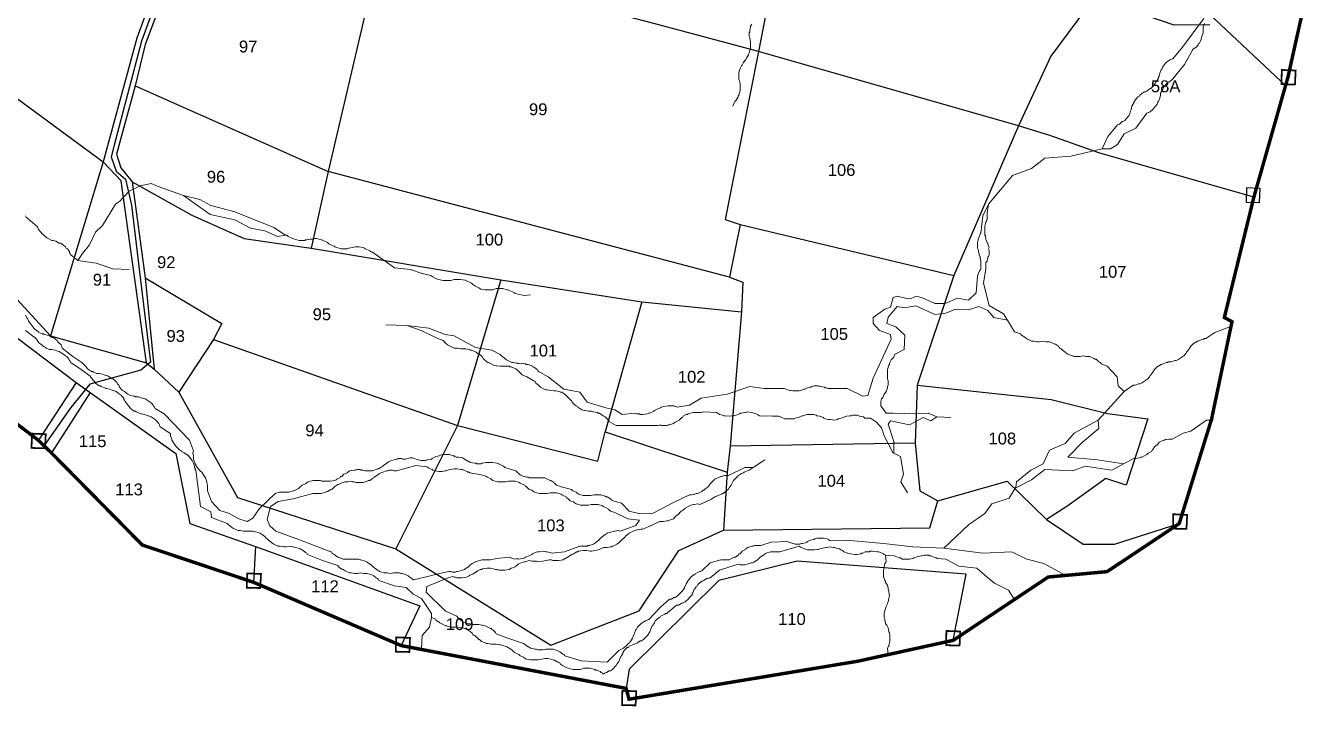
# Model space of a CAD drawing. Header units: inches. Extents: x -72 to 3350, y -615 to 1801.
# Drawn here: x 1693.6 to 2068.4, y 12.1 to 210.4 of the extents above; entities that cross this region are included whole.
import ezdxf
from ezdxf.enums import TextEntityAlignment as Align

# ---------------------------------------------------------------- set-up
doc = ezdxf.new("R2010")
doc.units = ezdxf.units.IN
doc.header["$LTSCALE"] = 15
doc.header["$MEASUREMENT"] = 0
for name, color, linetype in [('BOUNDARY', 5, 'Continuous'), ('PLOT', 255, 'Continuous'), ('PLOT NO', 7, 'Continuous'), ('ROAD', 50, 'Continuous'), ('STONES', 3, 'Continuous'), ('STREAM', 130, 'Continuous')]:
    doc.layers.add(name, color=color, linetype=linetype)
doc.styles.get("Standard").update_dxf_attribs({"font": 'arial.ttf'})

msp = doc.modelspace()

# ---------------------------------------------------------------- linework, layer by layer
at = {"layer": 'BOUNDARY', "const_width": 1}
msp.add_lwpolyline([(2067.92, 223.75), (2061.62, 195.46), (2051.67, 160.44), (2043.07, 125.39), (2045.3, 124.18), (2039.33, 95.71), (2029.9, 65.33), (2008.86, 51.34), (1991.72, 49.78), (1964.03, 31.33), (1936.25, 25.25), (1869.5, 14.17), (1868.68, 17.32), (1803.1, 29.79), (1760.07, 48.23), (1727.61, 59.1), (1701.09, 85.96), (1697.3, 89.63), (1676.46, 105.44)], dxfattribs=at)
at = {"layer": 'PLOT', "color": 0}
for points in [[(1851.37, 559.64), (1816.53, 509.98), (1802.25, 464.21), (1785.38, 389.1), (1778.34, 356.53), (1770.06, 322.42), (1751.32, 276.05), (1725.98, 206.78), (1716.22, 170.74), (1700.86, 120.06), (1677.68, 145.13), (1676.9, 161.29), (1656.73, 183.04)], [(1842.21, 413.56), (1848.17, 411.36), (1831.53, 352.08), (1819.1, 311.78), (1817.26, 306.2), (1802.58, 255.83), (1796.54, 232.88), (1793.22, 216.85), (1781.84, 167.9), (1776.87, 145.63)], [(1948.28, 341.76), (1957.77, 336.71), (1938.33, 296.37), (1926.21, 300.6), (1922.28, 281.1), (1916.25, 249.45), (1907.22, 202.9), (1878.21, 210.66), (1835.4, 221.96)], [(1754.11, 274.73), (1740.59, 237.15), (1728.46, 204.98), (1725.53, 192.86), (1720.05, 172.97), (1721.37, 169.02), (1724.61, 164.9), (1728.41, 136.92), (1731.1, 110.38)], [(2038.87, 210.72), (2028.41, 210.54), (2005.13, 218.66), (1992.46, 201.53), (1983.1, 181.28), (1964.18, 137.63), (1953.52, 105.7), (1952.91, 88.82), (1954.31, 74.9), (1959.51, 71.93)], [(1645.81, 194.31), (1662.91, 210.17), (1665.99, 207.68), (1716.22, 170.74)], [(1907.22, 202.9), (1897.55, 153.98), (1901.93, 152.52), (1898.78, 137.11), (1781.84, 167.9)], [(2051.67, 160.44), (2006.49, 173.35), (1992.18, 178.43), (1983.1, 181.28), (1907.22, 202.9)], [(1725.53, 192.86), (1781.84, 167.9)], [(1728.87, 112.21), (1721.4, 165.18), (1716.22, 170.74)], [(1647.31, 164.72), (1661.78, 151.82), (1664.89, 139.16), (1708.36, 106.42), (1697.3, 89.63)], [(1724.61, 164.9), (1742.08, 155.21), (1757.33, 148.44), (1776.87, 145.63), (1832.18, 136.39), (1873.21, 130), (1902.31, 127.06), (1899.02, 87.89), (1898.14, 80.34), (1897.07, 63.4)], [(1901.93, 152.52), (1964.18, 137.63)], [(1728.41, 136.92), (1750.84, 123.66), (1748.35, 119.01), (1819.47, 93.9), (1860.46, 83.49), (1862.57, 92.06), (1898.14, 80.34)], [(1832.18, 136.39), (1819.47, 93.9)], [(1898.78, 137.11), (1902.66, 135.72), (1902.31, 127.06)], [(1873.21, 130), (1862.57, 92.06)], [(1700.86, 120.06), (1728.87, 112.21), (1731.1, 110.38), (1738.29, 103.63), (1755.39, 72.92), (1801.52, 57.95), (1846.76, 29.88), (1872.45, 39.9), (1884.02, 57.46), (1897.07, 63.4), (1957.2, 64.09), (1959.51, 71.93), (1979.72, 77.75), (1991.24, 66.55), (2001.93, 59.36), (2011.06, 59.36), (2029.9, 65.33)], [(1748.35, 119.01), (1738.29, 103.63)], [(1708.36, 106.42), (1712.41, 103.57), (1701.09, 85.96)], [(1953.52, 105.7), (1992.61, 101.46), (2009.01, 97.38), (2020.8, 95.84), (2014.47, 76.55), (2008.52, 78.5), (1997.19, 70.3), (1991.24, 66.55)], [(1712.41, 103.57), (1737.34, 85.77), (1741.49, 65.41), (1760.6, 58.67), (1760.07, 48.23)], [(1819.47, 93.9), (1801.52, 57.95)], [(1952.91, 88.82), (1899.02, 87.89)], [(1760.6, 58.67), (1808.51, 41.42), (1803.1, 29.79)], [(1964.03, 31.33), (1967.78, 50.65), (1918.57, 54.37), (1895.71, 48.73), (1869.58, 22.89), (1868.68, 17.32)]]:
    msp.add_lwpolyline(points, dxfattribs=at)
at = {"layer": 'PLOT NO', "color": 2}
msp.add_lwpolyline([(2049.51, 163.15), (2049.41, 158.98), (2053.35, 158.88), (2053.55, 162.99), (2049.51, 163.15)], dxfattribs=at)
at = {"layer": 'ROAD'}
for points in [[(1853.36, 559.23), (1846.15, 548.21), (1826.39, 521.46), (1818.08, 509.33), (1807.99, 479.24), (1784.9, 381.7), (1773.81, 328.93), (1771.08, 321.7), (1751.56, 272.19), (1727.39, 205.89), (1719.36, 175.65), (1718.49, 172.23), (1720.03, 168.07), (1722.71, 165.66), (1724.49, 158.1), (1726.96, 137.09), (1730, 112.38), (1727.16, 110.01), (1712.27, 105.96), (1706.8, 99.21), (1699.02, 88.12)], [(2061.17, 192.74), (2033.97, 218.38), (1988.4, 270.07), (1983.24, 278.32), (1956.82, 325.35), (1951.55, 336.33), (1926.65, 328.34), (1914.48, 376.45), (1912.02, 387.29), (1908.69, 393.66), (1902.02, 401.93), (1894.06, 420.88), (1892.46, 428.54), (1891.16, 458.56), (1890.15, 483.58), (1893.48, 496.81), (1905.06, 522.99), (1856.7, 526.08), (1856.7, 543.44), (1858.14, 550.81), (1860.64, 558.9)]]:
    msp.add_lwpolyline(points, dxfattribs=at)
at = {"layer": 'STONES', "color": 3, "const_width": 0.5}
for points in [[(2059.82, 197.54), (2059.72, 193.37), (2063.66, 193.27), (2063.86, 197.38), (2059.82, 197.54)], [(1695.42, 91.56), (1695.32, 87.39), (1699.25, 87.28), (1699.46, 91.4), (1695.42, 91.56)], [(2028.19, 68.06), (2028.09, 63.89), (2032.03, 63.79), (2032.23, 67.9), (2028.19, 68.06)], [(1758.17, 50.83), (1758.07, 46.67), (1762, 46.56), (1762.21, 50.68), (1758.17, 50.83)], [(1962.04, 34.07), (1961.94, 29.9), (1965.88, 29.8), (1966.08, 33.91), (1962.04, 34.07)], [(1801.62, 32.2), (1801.52, 28.03), (1805.46, 27.93), (1805.66, 32.04), (1801.62, 32.2)], [(1867.57, 16.64), (1867.47, 12.47), (1871.41, 12.37), (1871.61, 16.48), (1867.57, 16.64)]]:
    msp.add_lwpolyline(points, dxfattribs=at)
at = {"layer": 'STREAM', "color": 4, "lineweight": 0}
for points in [[(1804.7, 123.08), (1811.13, 122.32), (1815.86, 120.43), (1818.51, 120.05), (1824.75, 116.65), (1829.47, 115.89), (1831.93, 114.57), (1832.31, 114.19), (1833.07, 113.62), (1833.26, 113.44), (1833.82, 113.06), (1834.96, 112.49), (1835.34, 112.3), (1835.72, 112.3), (1836.66, 112.11), (1837.04, 112.11), (1837.23, 111.92), (1838.17, 112.11), (1839.31, 111.92), (1839.5, 111.73), (1840.06, 111.73), (1841.39, 111.17), (1841.58, 110.98), (1841.96, 110.79), (1842.71, 110.22), (1842.9, 109.84), (1843.09, 109.65), (1843.47, 109.46), (1845.93, 108.14), (1850.47, 104.55), (1855.19, 103.6), (1857.27, 100.77), (1862.76, 99.06), (1865.41, 98.5), (1867.49, 97.17), (1871.08, 97.55), (1871.65, 97.36), (1872.59, 97.36), (1872.78, 97.17), (1873.54, 97.17), (1874.86, 97.36), (1875.24, 97.55), (1875.43, 97.55), (1876.37, 97.93), (1876.75, 98.12), (1876.94, 98.31), (1877.7, 98.69), (1878.64, 99.06), (1879.02, 99.25), (1879.59, 99.44), (1880.91, 99.63), (1881.29, 99.63), (1881.48, 99.63), (1882.61, 99.63), (1882.99, 99.44), (1883.18, 99.44), (1883.56, 99.25), (1887.15, 99.82), (1890.56, 101.9), (1898.12, 103.03), (1904.74, 105.3), (1908.9, 104.74), (1914.76, 104.74), (1915.33, 104.55), (1916.28, 104.17), (1916.46, 104.17), (1917.22, 103.98), (1918.54, 103.98), (1918.73, 103.98), (1919.11, 103.98), (1920.06, 104.36), (1920.44, 104.55), (1920.81, 104.55), (1921.57, 104.93), (1922.52, 105.11), (1922.71, 105.3), (1923.46, 105.49), (1924.79, 105.49), (1925.16, 105.3), (1925.35, 105.3), (1926.49, 105.11), (1926.68, 104.93), (1927.05, 104.93), (1927.43, 104.74), (1933.11, 104.74), (1937.64, 102.47), (1939.16, 102.66), (1940.67, 107.76), (1945.97, 119.11), (1945.78, 120.43), (1942.56, 121.57), (1940.67, 123.65), (1940.67, 125.35), (1944.07, 127.81), (1945.78, 128.38), (1946.53, 131.21), (1947.67, 131.59), (1950.13, 131.02), (1951.45, 130.83), (1953.34, 131.59), (1955.23, 131.02), (1958.64, 129.51), (1961.66, 129.51), (1965.25, 131.02), (1968.47, 130.46), (1970.74, 132.54), (1971.12, 137.45), (1971.31, 138.02), (1971.68, 138.97), (1971.87, 139.15), (1972.06, 139.72), (1972.06, 141.05), (1972.06, 141.42), (1972.06, 141.8), (1971.87, 142.75), (1971.87, 143.13), (1971.68, 143.31), (1971.5, 144.26), (1971.31, 145.21), (1971.12, 145.58), (1971.12, 146.15), (1971.12, 147.48), (1971.31, 147.85), (1971.31, 148.23), (1971.68, 149.18), (1971.87, 149.56), (1971.87, 149.74), (1972.06, 149.93), (1972.63, 155.04), (1974.33, 158.44), (1981.33, 166.76), (1986.81, 168.84), (1990.78, 171.87), (1998.35, 172.44), (2007.43, 174.52), (2009.13, 178.11), (2011.96, 181.51), (2012.53, 181.7), (2013.29, 182.46), (2013.48, 182.46), (2014.04, 182.84), (2014.99, 183.97), (2015.18, 184.16), (2015.37, 184.54), (2015.75, 185.49), (2015.94, 185.86), (2015.94, 186.05), (2016.12, 187), (2016.69, 187.94), (2016.69, 188.13), (2017.07, 188.7), (2017.83, 189.65), (2018.2, 189.84), (2018.39, 190.21), (2019.15, 190.78), (2019.53, 190.97), (2019.72, 191.16), (2020.1, 191.16), (2020.47, 191.35), (2021.42, 192.1), (2021.61, 192.1), (2022.18, 192.67), (2022.93, 193.62), (2023.12, 194), (2023.31, 194.18), (2023.88, 195.13), (2023.88, 195.51), (2024.07, 195.7), (2024.26, 196.64), (2024.63, 197.59), (2024.82, 197.78), (2025.01, 198.35), (2025.96, 199.48), (2026.15, 199.67), (2026.34, 199.86), (2027.28, 200.43), (2027.47, 200.61), (2027.85, 200.8), (2028.04, 200.8), (2030.88, 204.21), (2037.12, 212.53)], [(1899.82, 187), (1900.2, 187.94), (1900.39, 188.32), (1900.58, 188.51), (1900.77, 188.7), (1901.34, 189.65), (1901.34, 190.02), (1901.53, 190.21), (1901.9, 191.54), (1901.9, 192.29), (1901.9, 192.48), (1901.9, 193.62), (1901.71, 194.37), (1901.53, 194.75), (1901.53, 195.13), (1901.53, 196.08), (1901.53, 196.45), (1901.53, 196.83), (1901.9, 197.97), (1902.28, 198.72), (1902.47, 198.91), (1902.85, 199.67), (1903.23, 200.24), (1903.42, 200.43), (1903.61, 200.61), (1903.79, 200.99), (1904.36, 201.94), (1904.36, 202.13), (1904.55, 202.51), (1904.93, 203.83), (1904.93, 204.4), (1904.93, 204.77), (1904.93, 205.72), (1904.74, 206.67), (1904.74, 206.86), (1904.55, 207.23), (1904.55, 208.37), (1904.74, 208.56), (1904.74, 208.94), (1904.93, 210.26), (1905.31, 210.83)], [(2037.3, 211.02), (2036.93, 210.07), (2036.93, 209.69), (2036.93, 209.31), (2036.93, 208.37), (2036.55, 207.42), (2036.55, 207.23), (2036.36, 206.48), (2035.79, 205.34), (2035.41, 205.15), (2035.41, 204.77), (2034.66, 204.02), (2034.28, 203.83), (2034.09, 203.64), (2033.9, 203.45), (2031.44, 199.1), (2028.04, 194.94), (2027.66, 194.56), (2026.9, 194), (2026.53, 193.81), (2026.15, 193.43), (2025.2, 192.29), (2025.2, 192.1), (2025.01, 191.73), (2024.45, 190.78), (2024.45, 190.4), (2024.45, 190.21), (2024.26, 189.27), (2023.88, 188.32), (2023.69, 188.13), (2023.5, 187.57), (2022.55, 186.43), (2022.37, 186.24), (2022.18, 186.05), (2021.42, 185.3), (2021.04, 185.11), (2020.85, 185.11), (2020.47, 184.92), (2017.26, 180.57), (2013.86, 178.87), (2011.96, 175.84), (2009.88, 174.52), (2007.43, 174.52)], [(1723.76, 139.34), (1719.04, 139.53), (1714.12, 141.23), (1708.82, 141.99), (1710.15, 144.07), (1712.23, 146.53), (1713.93, 150.31), (1716.01, 152.2), (1719.79, 158.44), (1720.93, 159.2), (1723.76, 162.23), (1726.98, 163.74), (1730.19, 164.49), (1732.27, 163.55), (1739.65, 160.9), (1747.4, 155.42), (1754.59, 153.9), (1759.13, 151.45), (1763.29, 150.69), (1767.07, 148.99), (1769.34, 149.37)], [(1840.82, 131.97), (1838.93, 131.78), (1836.28, 132.35), (1836.09, 132.54), (1835.9, 132.72), (1835.53, 132.91), (1834.58, 133.29), (1834.2, 133.48), (1834.01, 133.48), (1832.69, 133.86), (1831.93, 133.86), (1831.74, 133.86), (1830.8, 133.86), (1829.85, 133.48), (1829.47, 133.48), (1829.29, 133.48), (1828.15, 133.48), (1827.77, 133.48), (1827.58, 133.48), (1826.26, 133.67), (1825.69, 134.05), (1825.31, 134.24), (1824.56, 134.62), (1823.99, 134.99), (1823.8, 135.18), (1823.61, 135.37), (1823.23, 135.56), (1822.29, 135.94), (1821.91, 136.13), (1821.72, 136.32), (1820.4, 136.51), (1819.64, 136.51), (1819.45, 136.51), (1818.51, 136.51), (1817.56, 136.13), (1817.18, 136.13), (1816.99, 136.13), (1815.86, 136.13), (1815.48, 136.13), (1815.29, 136.13), (1813.97, 136.51), (1813.4, 136.7), (1813.02, 136.89), (1812.27, 137.26), (1811.7, 137.64), (1809.24, 138.21), (1805.84, 139.34), (1801.11, 139.91), (1794.68, 144.45), (1794.49, 144.45), (1794.11, 144.64), (1793.92, 144.83), (1793.54, 145.02), (1792.6, 145.39), (1792.41, 145.58), (1792.03, 145.77), (1790.71, 145.96), (1790.14, 145.96), (1789.76, 145.96), (1788.82, 145.77), (1787.87, 145.58), (1787.68, 145.58), (1787.3, 145.39), (1786.17, 145.39), (1785.98, 145.39), (1785.6, 145.39), (1784.28, 145.77), (1783.71, 145.96), (1783.52, 146.15), (1782.58, 146.53), (1782.01, 146.91), (1781.82, 147.1), (1781.63, 147.29), (1781.25, 147.48), (1780.31, 147.85), (1779.93, 148.04), (1779.74, 148.04), (1778.42, 148.42), (1777.66, 148.42), (1777.47, 148.23), (1776.52, 148.23), (1775.58, 148.04), (1775.2, 148.04), (1775.01, 147.85), (1773.88, 147.85), (1773.5, 147.85), (1773.31, 147.85), (1771.99, 148.23), (1771.42, 148.42), (1771.04, 148.61), (1770.09, 148.99), (1769.72, 149.37), (1769.34, 149.37), (1765.93, 151.64), (1754.59, 156.17), (1747.59, 158.07), (1744.38, 159.77), (1739.65, 160.9)], [(1979.82, 124.59), (1978.68, 126.48), (1974.52, 128.94), (1972.82, 135.37), (1973.58, 139.53), (1973.58, 141.42), (1973.95, 141.8), (1974.14, 142.94), (1974.33, 143.13), (1974.52, 143.69), (1974.52, 145.02), (1974.33, 145.39), (1974.52, 145.77), (1974.14, 146.72), (1974.14, 147.1), (1973.95, 147.29), (1973.58, 148.23), (1973.39, 149.18), (1973.2, 149.37), (1973.2, 150.12), (1973.2, 151.45), (1973.2, 151.82), (1973.2, 152.01), (1973.58, 153.15), (1973.76, 153.34), (1973.76, 153.72), (1973.95, 153.9), (1973.95, 155.8), (1974.33, 158.44)], [(1693.51, 155.04), (1693.7, 154.66), (1695.02, 153.53), (1697.1, 151.82), (1697.29, 151.26), (1697.86, 150.5), (1698.04, 150.31), (1698.42, 149.74), (1699.56, 148.8), (1699.75, 148.61), (1700.12, 148.42), (1700.88, 148.04), (1701.26, 147.85), (1701.64, 147.85), (1702.39, 147.66), (1703.34, 147.1), (1703.72, 147.1), (1704.29, 146.72), (1705.23, 145.96), (1705.42, 145.58), (1705.8, 145.39), (1706.37, 144.64), (1706.37, 144.26), (1706.55, 144.07), (1706.74, 143.69), (1708.82, 141.99)], [(1959.2, 96.42), (1956.74, 97.55), (1952.96, 97.36), (1950.88, 97.55), (1948.8, 97.36), (1946.53, 97.55), (1944.45, 97.55), (1942.94, 99.63), (1942.94, 100.95), (1943.13, 101.71), (1943.51, 102.09), (1943.89, 103.03), (1944.07, 103.22), (1944.45, 103.79), (1944.83, 104.93), (1944.83, 105.3), (1945.02, 105.68), (1945.02, 106.63), (1945.02, 107.01), (1944.83, 107.38), (1944.83, 108.33), (1944.83, 109.28), (1944.83, 109.46), (1944.83, 110.22), (1945.21, 111.54), (1945.4, 111.73), (1945.4, 112.11), (1945.97, 113.06), (1946.15, 113.25), (1946.34, 113.44), (1946.72, 113.81), (1946.91, 114.57), (1949.75, 116.08), (1949.94, 120.24), (1947.29, 122.7), (1944.64, 123.65), (1945.02, 125.54), (1947.67, 128.56), (1949.75, 128.19), (1953.15, 128.75), (1958.64, 126.29), (1961.85, 126.67), (1964.69, 127.81), (1968.47, 127.62), (1971.5, 128.56), (1974.14, 127.43), (1975.84, 125.35), (1979.82, 124.59), (1981.9, 121.19), (1983.6, 120.62), (1983.98, 120.24), (1984.92, 119.68), (1985.11, 119.49), (1985.68, 119.11), (1986.81, 118.54), (1987.19, 118.54), (1987.57, 118.54), (1988.51, 118.35), (1988.89, 118.35), (1989.08, 118.35), (1990.03, 118.54), (1991.16, 118.35), (1991.35, 118.35), (1992.11, 118.35), (1993.24, 117.79), (1993.62, 117.6), (1993.81, 117.6), (1994.76, 117.03), (1994.94, 116.65), (1995.13, 116.46), (1995.51, 116.27), (1995.89, 115.89), (1996.65, 115.33), (1996.84, 115.14), (1997.4, 114.76), (1998.73, 114.19), (1998.92, 114.19), (1999.29, 114), (2000.24, 114), (2000.62, 114), (2001, 114), (2001.94, 114.19), (2002.89, 114), (2003.08, 114), (2003.83, 114), (2005.16, 113.44), (2005.35, 113.25), (2005.72, 113.25), (2006.48, 112.49), (2006.86, 112.3), (2007.05, 112.11), (2007.24, 111.92), (2008.94, 111.17), (2011.78, 108.14), (2012.15, 105.49), (2013.86, 103.79), (2016.5, 105.68), (2017.07, 105.68), (2018.02, 106.06), (2018.39, 106.06), (2018.96, 106.25), (2020.1, 107.01), (2020.29, 107.2), (2020.66, 107.38), (2021.23, 108.14), (2021.42, 108.52), (2021.61, 108.71), (2022.18, 109.46), (2022.74, 110.22), (2022.93, 110.41), (2023.5, 110.98), (2024.63, 111.73), (2024.82, 111.73), (2025.2, 111.92), (2026.15, 112.3), (2026.53, 112.3), (2026.71, 112.49), (2027.09, 112.49), (2027.66, 112.49), (2028.61, 112.87), (2028.98, 112.87), (2029.55, 113.06), (2030.69, 113.81), (2030.88, 114), (2031.25, 114.19), (2031.82, 114.95), (2032.01, 115.33), (2032.2, 115.52), (2032.77, 116.27), (2033.33, 117.03), (2033.52, 117.22), (2034.09, 117.79), (2035.22, 118.54), (2035.41, 118.54), (2035.79, 118.73), (2036.74, 119.11), (2037.12, 119.11), (2037.3, 119.3), (2037.68, 119.3), (2040.33, 121), (2044.68, 122.7)], [(1693.51, 126.11), (1694.07, 125.16), (1694.26, 124.97), (1694.26, 124.78), (1694.45, 124.4), (1694.83, 123.84), (1695.4, 123.08), (1695.59, 122.89), (1695.96, 122.32), (1696.91, 121.38), (1697.29, 121.38), (1697.48, 121), (1698.42, 120.62), (1698.8, 120.62), (1698.99, 120.43), (1699.94, 120.24), (1700.88, 119.87), (1701.07, 119.68), (1701.83, 119.49), (1702.77, 118.73), (1702.96, 118.35), (1703.15, 118.16), (1703.91, 117.41), (1704.1, 117.03), (1704.1, 116.84), (1704.29, 116.46), (1707.31, 114), (1709.96, 112.3), (1710.34, 111.92), (1711.09, 111.17), (1711.28, 110.98), (1711.66, 110.41), (1712.79, 109.65), (1713.17, 109.65), (1713.36, 109.46), (1714.31, 109.09), (1714.69, 109.09), (1715.06, 109.09), (1716.01, 108.9), (1716.96, 108.52), (1717.14, 108.52), (1717.71, 108.33), (1718.85, 107.57), (1719.22, 107.38), (1719.41, 107.2), (1720.17, 106.44), (1720.36, 106.06), (1720.55, 105.87), (1720.74, 105.68), (1720.93, 105.11), (1721.68, 104.36), (1721.87, 104.17), (1722.44, 103.79), (1723.39, 103.03), (1723.76, 102.85), (1724.14, 102.66), (1725.09, 102.47), (1725.47, 102.47), (1725.65, 102.28), (1726.6, 102.28), (1727.55, 101.9), (1727.73, 101.9), (1728.49, 101.71), (1729.63, 100.95), (1729.81, 100.77), (1730.19, 100.58), (1730.76, 99.82), (1730.95, 99.44), (1731.14, 99.25), (1731.33, 98.87), (1733.98, 97.36), (1741.35, 89.61), (1742.49, 86.58), (1742.3, 86.01), (1742.49, 85.07), (1742.49, 84.88), (1742.49, 84.12), (1743.05, 82.8), (1743.24, 82.61), (1743.24, 82.23), (1743.81, 81.48), (1744.19, 81.1), (1744.19, 80.91), (1744.94, 80.34), (1745.51, 79.4), (1745.7, 79.21), (1746.08, 78.64), (1746.46, 77.51), (1746.46, 77.13), (1746.65, 76.75), (1746.65, 75.8), (1746.65, 75.42), (1746.65, 75.24), (1746.65, 74.86), (1747.78, 71.83), (1750.24, 69.18), (1752.7, 68.43), (1755.72, 66.73), (1758.18, 65.97), (1759.88, 66.91), (1761.77, 69.75), (1766.31, 74.1), (1767.64, 74.48), (1768.2, 74.48), (1769.34, 74.48), (1769.53, 74.48), (1770.28, 74.48), (1771.61, 74.86), (1771.8, 74.86), (1772.18, 75.05), (1773.12, 75.61), (1773.31, 75.8), (1773.5, 75.99), (1774.26, 76.56), (1775.2, 76.94), (1775.39, 77.13), (1775.96, 77.51), (1777.28, 77.88), (1777.66, 77.88), (1777.85, 77.88), (1778.98, 77.88), (1779.36, 77.88), (1779.55, 77.88), (1779.93, 77.69), (1780.5, 77.69), (1781.44, 77.69), (1781.82, 77.69), (1782.39, 77.69), (1783.71, 77.88), (1784.09, 78.07), (1784.28, 78.26), (1785.22, 78.64), (1785.41, 79.02), (1785.79, 79.02), (1786.36, 79.77), (1787.3, 80.15), (1787.49, 80.34), (1788.06, 80.72), (1789.38, 80.91), (1789.76, 80.91), (1790.14, 81.1), (1791.09, 81.1), (1791.46, 80.91), (1791.65, 80.91), (1792.03, 80.91), (1792.6, 80.72), (1793.73, 80.72), (1793.92, 80.72), (1794.68, 80.72), (1795.81, 81.1), (1796.19, 81.29), (1796.57, 81.29), (1797.33, 81.85), (1797.7, 82.04), (1797.89, 82.23), (1798.65, 82.8), (1799.41, 83.37), (1799.78, 83.56), (1800.35, 83.75), (1801.68, 84.12), (1801.87, 84.12), (1802.24, 84.31), (1803.19, 84.31), (1803.57, 84.12), (1803.95, 84.12), (1804.32, 84.12), (1805.65, 84.5), (1806.4, 84.5), (1806.97, 84.31), (1807.92, 83.93), (1808.11, 83.93), (1808.86, 83.75), (1810.19, 83.75), (1810.56, 83.93), (1810.75, 83.93), (1811.89, 84.12), (1812.08, 84.31), (1812.46, 84.5), (1813.21, 84.88), (1814.16, 85.07), (1814.54, 85.26), (1815.1, 85.45), (1816.43, 85.45), (1816.8, 85.45), (1817.18, 85.45), (1818.13, 85.07), (1818.51, 85.07), (1818.7, 84.88), (1819.07, 84.69), (1819.83, 84.69), (1820.96, 84.5), (1821.53, 84.12), (1822.48, 83.56), (1822.67, 83.56), (1823.23, 83.18), (1824.56, 82.99), (1824.94, 82.99), (1825.13, 82.8), (1826.26, 82.8), (1826.64, 82.99), (1826.83, 82.99), (1827.77, 83.18), (1828.72, 83.18), (1828.91, 83.18), (1829.66, 83.18), (1830.99, 82.99), (1831.37, 82.8), (1831.56, 82.8), (1832.5, 82.23), (1832.88, 82.04), (1833.07, 81.85), (1833.26, 81.67), (1834.58, 81.29), (1836.47, 80.72), (1836.85, 80.34), (1837.61, 79.77), (1837.8, 79.59), (1838.55, 79.21), (1839.69, 78.83), (1840.06, 78.83), (1840.44, 78.64), (1841.39, 78.64), (1841.77, 78.64), (1841.96, 78.64), (1842.9, 78.64), (1844.04, 78.64), (1844.23, 78.64), (1844.98, 78.64), (1846.12, 78.07), (1846.49, 77.88), (1846.68, 77.88), (1847.63, 77.32), (1847.82, 76.94), (1848.01, 76.94), (1848.39, 76.56), (1850.09, 75.99), (1852.74, 75.24), (1853.11, 74.86), (1854.06, 74.48), (1854.25, 74.29), (1854.82, 73.91), (1856.14, 73.53), (1856.33, 73.53), (1856.71, 73.53), (1857.65, 73.53), (1858.03, 73.53), (1858.41, 73.53), (1859.35, 73.72), (1860.3, 73.72), (1860.49, 73.72), (1861.25, 73.72), (1862.57, 73.34), (1862.76, 73.16), (1863.14, 73.16), (1864.08, 72.59), (1864.27, 72.4), (1864.46, 72.21), (1864.84, 72.02), (1867.3, 71.26), (1869.57, 69), (1872.4, 68.24), (1876.56, 68.43), (1882.43, 71.45), (1887.15, 73.72), (1887.72, 73.72), (1888.67, 73.91), (1889.04, 74.1), (1889.61, 74.1), (1890.75, 74.67), (1891.12, 75.05), (1891.31, 75.05), (1892.07, 75.8), (1892.45, 75.99), (1892.64, 76.18), (1893.2, 76.94), (1893.96, 77.69), (1894.15, 77.88), (1894.53, 78.26), (1895.85, 78.83), (1896.23, 79.02), (1896.42, 79.02), (1897.36, 79.4), (1897.74, 79.4), (1898.12, 79.4), (1898.5, 79.4), (1903.23, 81.67), (1905.69, 81.67), (1909.09, 83.93)], [(1693.51, 121.57), (1696.34, 119.49), (1696.72, 119.11), (1697.29, 118.35), (1697.48, 117.97), (1698.04, 117.6), (1698.99, 116.84), (1699.37, 116.65), (1699.56, 116.46), (1700.5, 116.08), (1700.88, 116.08), (1701.26, 116.08), (1702.2, 115.89), (1703.15, 115.52), (1703.34, 115.52), (1703.91, 115.14), (1705.04, 114.38), (1705.23, 114.19), (1705.61, 114), (1706.18, 113.25), (1706.37, 112.87), (1706.55, 112.68), (1706.74, 112.3), (1709.77, 110.22), (1712.42, 108.33), (1712.79, 107.76), (1713.36, 107.01), (1713.55, 106.82), (1713.93, 106.25), (1715.06, 105.49), (1715.44, 105.49), (1715.63, 105.3), (1716.58, 104.93), (1716.96, 104.74), (1717.14, 104.74), (1718.09, 104.55), (1719.04, 104.17), (1719.22, 104.17), (1719.98, 103.79), (1720.93, 103.03), (1721.3, 102.85), (1721.49, 102.66), (1722.25, 101.9), (1722.25, 101.52), (1722.44, 101.33), (1722.63, 100.95), (1723.01, 100.39), (1723.57, 99.63), (1723.76, 99.44), (1724.14, 98.87), (1725.28, 98.12), (1725.65, 98.12), (1725.84, 97.93), (1726.79, 97.55), (1727.17, 97.36), (1727.36, 97.36), (1728.3, 97.17), (1729.25, 96.79), (1729.44, 96.79), (1730.19, 96.42), (1731.33, 95.66), (1731.52, 95.47), (1731.71, 95.28), (1732.46, 94.52), (1732.65, 94.15), (1732.65, 93.96), (1732.84, 93.58), (1735.68, 91.69), (1735.87, 91.5), (1735.87, 90.93), (1736.24, 89.99), (1736.24, 89.61), (1736.62, 89.04), (1737.38, 87.91), (1737.57, 87.72), (1737.76, 87.53), (1738.51, 86.77), (1738.89, 86.58), (1739.08, 86.39), (1739.84, 86.01), (1740.78, 85.26), (1740.97, 85.26), (1741.35, 84.69), (1742.11, 83.75), (1742.3, 83.37), (1742.49, 82.99), (1742.86, 82.04), (1742.86, 81.67), (1743.05, 81.48), (1743.05, 81.1), (1743.24, 80.91), (1744.57, 70.32), (1747.59, 68.81), (1747.78, 67.1), (1752.32, 65.4), (1752.7, 65.02), (1753.45, 64.46), (1753.64, 64.27), (1754.21, 63.89), (1755.53, 63.32), (1755.72, 63.32), (1756.1, 63.32), (1757.05, 63.13), (1757.42, 63.13), (1757.8, 63.13), (1758.75, 63.13), (1759.69, 63.13), (1759.88, 63.13), (1760.64, 62.94), (1761.96, 62.57), (1762.15, 62.38), (1762.53, 62.19), (1763.29, 61.62), (1763.48, 61.43), (1763.67, 61.24), (1764.04, 60.86), (1764.42, 60.49), (1765.18, 59.92), (1765.37, 59.73), (1765.93, 59.35), (1767.26, 58.78), (1767.64, 58.78), (1767.83, 58.78), (1768.96, 58.59), (1769.15, 58.59), (1769.53, 58.59), (1770.47, 58.78), (1771.42, 58.59), (1771.61, 58.59), (1772.36, 58.41), (1773.69, 58.03), (1773.88, 57.84), (1774.26, 57.65), (1775.01, 57.08), (1775.2, 56.89), (1775.58, 56.7), (1775.77, 56.32), (1780.12, 54.62), (1784.66, 53.11), (1785.03, 52.54), (1785.98, 51.98), (1786.17, 51.98), (1786.74, 51.6), (1788.06, 51.03), (1788.25, 51.03), (1788.63, 51.03), (1789.57, 50.84), (1789.95, 50.84), (1790.33, 50.84), (1791.27, 51.03), (1792.22, 50.84), (1792.41, 50.84), (1793.17, 50.84), (1794.49, 50.46), (1794.68, 50.27), (1795.06, 50.08), (1795.81, 49.52), (1796.19, 49.33), (1796.38, 49.14), (1796.57, 48.76), (1801.11, 47.25), (1804.51, 46.68), (1806.59, 44.79), (1809.05, 43.47), (1811.89, 39.12), (1811.89, 37.98)], [(1946.53, 85.83), (1943.89, 90.93), (1943.13, 93.2), (1941.62, 94.9), (1939.91, 96.04), (1938.21, 96.04), (1937.83, 96.42), (1936.7, 96.6), (1936.51, 96.79), (1935.94, 96.98), (1934.62, 96.98), (1934.24, 96.79), (1933.86, 96.79), (1932.92, 96.6), (1932.54, 96.42), (1932.35, 96.42), (1931.4, 96.04), (1930.46, 95.85), (1930.27, 95.66), (1929.51, 95.47), (1928.19, 95.66), (1928, 95.66), (1927.62, 95.66), (1926.68, 95.85), (1926.3, 96.04), (1926.11, 96.23), (1925.73, 96.42), (1925.16, 96.6), (1924.22, 96.79), (1924.03, 96.98), (1923.27, 97.17), (1921.95, 97.17), (1921.57, 97.17), (1921.38, 97.17), (1920.25, 96.79), (1920.06, 96.79), (1919.68, 96.6), (1918.92, 96.23), (1917.98, 96.04), (1917.6, 95.85), (1917.03, 95.85), (1915.71, 95.85), (1915.33, 95.85), (1914.95, 95.85), (1914.01, 96.23), (1913.63, 96.42), (1913.44, 96.42), (1913.06, 96.6), (1911.36, 96.6), (1907.58, 96.79), (1907.01, 97.17), (1906.06, 97.55), (1905.87, 97.55), (1905.31, 97.74), (1903.98, 97.93), (1903.61, 97.74), (1903.23, 97.74), (1902.28, 97.55), (1901.9, 97.55), (1901.71, 97.36), (1900.77, 96.98), (1899.82, 96.79), (1899.44, 96.79), (1898.88, 96.6), (1897.55, 96.79), (1897.18, 96.79), (1896.8, 96.98), (1895.85, 97.17), (1895.66, 97.36), (1895.28, 97.55), (1895.1, 97.74), (1891.31, 97.93), (1890.56, 97.74), (1889.99, 97.74), (1889.04, 97.74), (1888.85, 97.74), (1888.1, 97.74), (1886.77, 97.36), (1886.59, 97.17), (1886.21, 97.17), (1885.26, 96.6), (1885.07, 96.23), (1884.88, 96.23), (1884.13, 95.47), (1883.37, 95.09), (1882.99, 94.9), (1882.43, 94.52), (1881.29, 94.15), (1880.91, 94.15), (1880.53, 93.96), (1879.59, 93.96), (1879.21, 93.96), (1878.83, 93.96), (1878.64, 94.15), (1877.89, 93.96), (1865.78, 93.96), (1863.7, 95.09), (1863.51, 95.47), (1862.76, 96.23), (1862.57, 96.42), (1862, 96.79), (1860.87, 97.55), (1860.49, 97.55), (1860.3, 97.74), (1859.16, 97.93), (1858.98, 97.93), (1858.6, 98.12), (1857.65, 98.12), (1856.71, 98.31), (1856.52, 98.31), (1855.76, 98.5), (1854.63, 99.25), (1854.44, 99.44), (1854.06, 99.63), (1853.3, 100.2), (1853.11, 100.58), (1852.92, 100.77), (1852.74, 101.14), (1852.36, 101.52), (1851.6, 102.28), (1851.41, 102.47), (1851.03, 102.85), (1849.9, 103.6), (1849.52, 103.6), (1849.14, 103.79), (1848.2, 103.98), (1847.82, 103.98), (1847.63, 103.98), (1846.68, 104.17), (1845.74, 104.36), (1845.36, 104.36), (1844.79, 104.55), (1843.66, 105.11), (1843.28, 105.49), (1843.09, 105.68), (1842.33, 106.25), (1842.15, 106.63), (1841.96, 106.82), (1841.58, 107.01), (1839.69, 108.14), (1838.36, 108.71), (1837.98, 109.09), (1837.23, 109.84), (1837.04, 110.03), (1836.47, 110.41), (1835.15, 110.98), (1834.77, 110.98), (1834.58, 111.17), (1833.64, 111.17), (1833.26, 111.17), (1832.88, 111.17), (1831.93, 111.17), (1830.99, 111.36), (1830.8, 111.36), (1830.04, 111.54), (1828.91, 112.11), (1828.53, 112.3), (1828.34, 112.3), (1827.39, 113.06), (1827.21, 113.25), (1827.02, 113.44), (1826.83, 113.81), (1826.45, 114.19), (1825.69, 114.76), (1825.31, 114.95), (1824.94, 115.33), (1823.61, 115.89), (1823.23, 115.89), (1823.05, 116.08), (1821.91, 116.27), (1821.53, 116.27), (1821.34, 116.27), (1820.4, 116.27), (1819.45, 116.46), (1819.26, 116.46), (1818.51, 116.46), (1817.37, 117.03), (1816.99, 117.22), (1816.62, 117.41), (1815.86, 117.97), (1815.67, 118.35), (1815.48, 118.54), (1815.29, 118.73), (1813.78, 119.3), (1808.86, 121.57), (1804.7, 123.08), (1798.65, 123.27)], [(1961.28, 58.22), (1968.47, 65.02), (1973.2, 68.24), (1975.28, 71.08), (1980.38, 72.78), (1982.27, 75.99), (1982.46, 77.51), (1986.62, 80.91), (1990.22, 82.8), (1992.11, 86.77), (1996.65, 88.66), (1999.29, 91.69), (2006.29, 95.47), (2013.86, 103.79)], [(1963.36, 96.23), (1959.2, 96.42), (1957.5, 95.28), (1955.23, 96.23), (1951.26, 94.15), (1945.78, 95.28), (1945.02, 94.34), (1946.72, 89.23), (1946.72, 85.83), (1948.61, 84.88), (1949.56, 79.77), (1948.8, 77.51), (1950.69, 74.29)], [(2039.01, 95.47), (2037.87, 95.47), (2033.33, 92.26), (2031.06, 91.69), (2027.85, 89.99), (2027.47, 89.99), (2027.28, 89.99), (2026.9, 89.99), (2025.96, 89.8), (2025.58, 89.61), (2025.39, 89.61), (2024.07, 89.04), (2023.69, 88.47), (2023.5, 88.28), (2022.74, 87.72), (2022.18, 86.96), (2021.99, 86.77), (2021.8, 86.39), (2020.85, 85.83), (2020.66, 85.64), (2020.47, 85.45), (2019.15, 84.69), (2018.58, 84.69), (2018.2, 84.5), (2017.26, 84.31), (2016.69, 84.31), (2013.67, 82.8), (2006.1, 83.93), (1997.4, 84.69), (2001.75, 89.04), (2006.48, 93.01), (2006.29, 95.47)], [(1982.27, 75.8), (1986.81, 78.07), (1990.78, 81.1), (1998.92, 80.72), (2002.51, 82.04), (2010.26, 80.91), (2013.67, 82.8)], [(1905.69, 81.67), (1904.55, 80.91), (1903.98, 80.72), (1903.04, 80.34), (1902.85, 80.15), (1902.28, 79.96), (1901.15, 79.21), (1900.96, 78.83), (1900.77, 78.64), (1900.01, 77.88), (1899.82, 77.51), (1899.63, 77.32), (1899.26, 76.56), (1898.69, 75.8), (1898.5, 75.42), (1898.12, 75.05), (1896.99, 74.1), (1896.8, 74.1), (1896.42, 73.91), (1895.47, 73.53), (1895.1, 73.34), (1894.91, 73.34), (1894.53, 73.16), (1893.39, 72.4), (1890.18, 70.89), (1889.61, 71.08), (1888.48, 70.89), (1888.29, 70.89), (1887.53, 70.7), (1886.4, 70.13), (1886.02, 69.94), (1885.83, 69.75), (1885.07, 69.18), (1884.69, 69), (1884.51, 68.81), (1883.94, 68.05), (1883.18, 67.48), (1882.99, 67.29), (1882.43, 66.73), (1881.29, 66.35), (1880.91, 66.16), (1880.53, 66.16), (1879.59, 65.97), (1879.21, 65.97), (1878.83, 65.97), (1878.45, 65.97), (1875.24, 64.46), (1873.54, 63.7), (1872.97, 63.7), (1872.02, 63.51), (1871.84, 63.51), (1871.08, 63.32), (1869.94, 62.75), (1869.57, 62.57), (1869.38, 62.38), (1868.62, 61.81), (1868.24, 61.43), (1868.05, 61.24), (1867.49, 60.67), (1866.73, 59.92), (1866.54, 59.73), (1865.97, 59.35), (1864.84, 58.78), (1864.46, 58.78), (1864.27, 58.59), (1863.14, 58.41), (1862.76, 58.41), (1862.57, 58.41), (1862.19, 58.41), (1860.49, 57.65), (1858.6, 57.27), (1858.22, 57.27), (1857.08, 57.46), (1856.9, 57.46), (1856.14, 57.46), (1854.82, 57.27), (1854.63, 57.08), (1854.25, 57.08), (1853.3, 56.51), (1852.92, 56.32), (1852.74, 56.32), (1851.98, 55.76), (1851.03, 55.19), (1850.84, 55.19), (1850.28, 54.81), (1848.95, 54.62), (1848.57, 54.62), (1848.39, 54.62), (1847.25, 54.62), (1846.87, 54.81), (1846.68, 54.81), (1846.31, 54.81), (1844.41, 54.43), (1842.9, 54.24), (1842.52, 54.43), (1841.39, 54.43), (1841.2, 54.43), (1840.44, 54.62), (1839.12, 54.24), (1838.93, 54.24), (1838.55, 54.06), (1837.61, 53.68), (1837.23, 53.49), (1837.04, 53.3), (1836.28, 52.73), (1835.34, 52.35), (1835.15, 52.35), (1834.58, 51.98), (1833.26, 51.79), (1832.88, 51.79), (1832.5, 51.79), (1831.56, 51.79), (1831.18, 51.98), (1830.99, 51.98), (1830.61, 51.98), (1830.04, 52.16), (1829.1, 52.35), (1828.72, 52.35), (1828.15, 52.35), (1826.83, 52.16), (1826.45, 51.98), (1826.07, 51.98), (1825.31, 51.6), (1824.94, 51.22), (1824.75, 51.22), (1823.99, 50.65), (1823.05, 50.27), (1822.86, 50.08), (1822.1, 49.71), (1820.78, 49.52), (1820.59, 49.52), (1820.21, 49.52), (1819.26, 49.52), (1818.88, 49.71), (1818.51, 49.71), (1818.13, 49.9), (1816.8, 49.52), (1810.56, 47.06), (1810.37, 45.36), (1816.05, 39.87), (1819.26, 38.36), (1819.64, 37.98), (1820.4, 37.22), (1820.59, 37.22), (1821.15, 36.66), (1822.48, 36.28), (1822.67, 36.09), (1823.05, 36.09), (1823.99, 35.9), (1824.37, 35.9), (1824.75, 35.9), (1825.69, 35.9), (1826.64, 35.71), (1826.83, 35.71), (1827.58, 35.52), (1828.72, 34.96), (1829.1, 34.77), (1829.29, 34.77), (1830.23, 34.01), (1830.42, 33.82), (1830.61, 33.63), (1830.8, 33.25), (1834.2, 31.93), (1838.74, 30.42), (1839.31, 30.04), (1840.06, 29.47), (1840.25, 29.47), (1840.82, 29.09), (1842.15, 28.72), (1842.52, 28.72), (1842.9, 28.53), (1843.85, 28.53), (1844.23, 28.53), (1844.41, 28.53), (1845.36, 28.72), (1846.49, 28.72), (1846.68, 28.72), (1847.44, 28.72), (1848.57, 28.34), (1848.95, 28.15), (1849.33, 27.96), (1850.09, 27.39), (1850.47, 27.2), (1850.65, 27.01), (1850.84, 26.82), (1855.57, 25.31), (1863.14, 24.93), (1866.54, 28.34), (1866.92, 28.53), (1867.86, 29.09), (1868.05, 29.28), (1868.62, 29.66), (1869.57, 30.61), (1869.75, 30.8), (1869.94, 30.98), (1870.51, 31.93), (1870.7, 32.31), (1870.7, 32.5), (1871.08, 33.44), (1871.46, 34.39), (1871.65, 34.58), (1872.02, 35.14), (1872.97, 36.09), (1873.16, 36.28), (1873.35, 36.47), (1874.29, 37.04), (1874.67, 37.22), (1874.86, 37.22), (1875.24, 37.41), (1878.64, 41.01), (1881.29, 43.28), (1881.86, 43.28), (1882.61, 43.84), (1882.99, 43.84), (1883.56, 44.22), (1884.51, 45.17), (1884.69, 45.36), (1884.88, 45.55), (1885.64, 46.49), (1885.64, 46.87), (1885.83, 47.06), (1886.21, 47.82), (1886.77, 48.76), (1886.96, 48.95), (1887.34, 49.52), (1888.29, 50.46), (1888.67, 50.46), (1888.85, 50.84), (1889.8, 51.22), (1890.18, 51.41), (1890.37, 51.41), (1890.75, 51.6), (1893.2, 53.87), (1896.23, 54.81), (1896.61, 54.81), (1897.74, 54.81), (1897.93, 54.81), (1898.69, 54.81), (1899.82, 55.38), (1900.2, 55.57), (1900.58, 55.57), (1901.34, 56.14), (1901.53, 56.51), (1901.9, 56.51), (1902.47, 57.27), (1903.42, 57.84), (1903.61, 58.03), (1904.17, 58.41), (1905.31, 58.78), (1905.69, 58.78), (1906.06, 58.97), (1907.01, 58.97), (1907.39, 58.97), (1907.58, 58.97), (1907.95, 58.97), (1910.98, 59.92), (1915.71, 60.11), (1916.09, 59.92), (1917.22, 59.54), (1917.41, 59.54), (1917.98, 59.35), (1919.3, 59.35), (1919.68, 59.54), (1920.06, 59.54), (1921, 59.73), (1921.38, 59.92), (1921.57, 60.11), (1922.33, 60.49), (1923.46, 60.67), (1923.65, 60.86), (1924.22, 61.05), (1925.54, 61.05), (1925.92, 61.05), (1926.3, 61.05), (1927.24, 60.86), (1927.62, 60.67), (1927.81, 60.49), (1928.19, 60.3), (1932.92, 60.49), (1943.7, 59.54), (1952.21, 58.59), (1961.28, 58.22), (1972.63, 56.7), (1981.14, 57.08), (1985.49, 55), (1990.41, 53.68), (1996.65, 50.27)], [(1945.02, 27.2), (1944.83, 29.09), (1945.02, 29.47), (1945.21, 29.66), (1945.21, 30.04), (1945.59, 30.98), (1945.59, 31.36), (1945.59, 31.55), (1945.59, 32.88), (1945.4, 33.63), (1945.21, 33.82), (1945.02, 34.96), (1944.64, 35.71), (1944.45, 35.9), (1944.26, 36.28), (1944.07, 37.22), (1944.07, 37.6), (1943.89, 37.98), (1943.89, 39.31), (1944.07, 39.87), (1944.07, 40.06), (1944.45, 41.2), (1944.64, 41.57), (1944.83, 41.95), (1944.83, 42.14), (1945.02, 42.52), (1945.21, 43.65), (1945.21, 43.84), (1945.4, 44.22), (1945.21, 45.55), (1945.02, 46.3), (1945.02, 46.49), (1944.83, 47.44), (1944.26, 48.19), (1944.26, 48.57), (1944.07, 48.76), (1943.7, 49.9), (1943.7, 50.08), (1943.7, 50.46), (1943.7, 51.79), (1943.89, 52.54), (1943.89, 52.73), (1944.07, 53.68), (1944.45, 54.24), (1944.26, 56.14), (1943.89, 56.32), (1943.7, 56.51), (1943.32, 56.7), (1942.37, 57.08), (1941.99, 57.08), (1941.81, 57.08), (1940.48, 57.27), (1939.73, 57.27), (1939.54, 57.08), (1938.4, 57.08), (1937.64, 56.7), (1937.27, 56.7), (1937.08, 56.51), (1935.94, 56.32), (1935.75, 56.32), (1935.38, 56.32), (1934.05, 56.51), (1933.3, 56.7), (1933.11, 56.7), (1932.16, 57.08), (1931.78, 57.46), (1931.4, 57.65), (1931.22, 57.65), (1930.84, 58.03), (1929.89, 58.22), (1929.51, 58.41), (1929.13, 58.41), (1928, 58.59), (1927.24, 58.41), (1927.05, 58.41), (1925.92, 58.22), (1925.16, 58.03), (1924.79, 57.84), (1924.41, 57.84), (1923.46, 57.65), (1923.08, 57.65), (1922.89, 57.65), (1921.57, 57.65), (1920.81, 58.03), (1920.63, 58.03), (1919.68, 58.41), (1919.11, 58.78), (1913.44, 57.08), (1913.06, 57.08), (1912.87, 57.08), (1912.49, 57.08), (1911.55, 57.08), (1911.17, 57.08), (1910.79, 57.08), (1909.47, 56.7), (1908.9, 56.32), (1908.71, 56.14), (1907.77, 55.57), (1907.2, 55), (1907.01, 54.81), (1906.63, 54.62), (1905.87, 54.06), (1905.5, 53.87), (1905.12, 53.87), (1903.98, 53.49), (1903.23, 53.3), (1903.04, 53.3), (1901.9, 53.3), (1901.34, 53.49), (1895.85, 51.79), (1893.2, 49.52), (1892.83, 49.52), (1892.45, 49.33), (1892.07, 49.33), (1891.31, 48.76), (1890.94, 48.57), (1890.75, 48.57), (1889.61, 47.63), (1889.23, 47.06), (1889.04, 46.87), (1888.48, 46.11), (1888.1, 45.17), (1887.91, 44.98), (1887.91, 44.6), (1887.15, 43.84), (1886.96, 43.65), (1886.77, 43.28), (1885.83, 42.52), (1885.07, 42.14), (1884.88, 42.14), (1883.94, 41.57), (1883.37, 41.57), (1880.72, 39.31), (1880.53, 39.12), (1880.16, 39.12), (1879.97, 38.93), (1879.59, 38.74), (1878.64, 38.36), (1878.45, 37.98), (1878.26, 37.98), (1877.13, 37.04), (1876.94, 36.47), (1876.75, 36.09), (1876.18, 35.33), (1875.81, 34.39), (1875.81, 34.2), (1875.62, 33.82), (1875.05, 33.06), (1874.86, 32.69), (1874.67, 32.5), (1873.73, 31.55), (1873.16, 31.17), (1872.78, 31.17), (1872.02, 30.61), (1871.46, 30.42), (1871.08, 30.23), (1870.89, 30.23), (1870.51, 30.04), (1869.57, 29.66), (1869.38, 29.28), (1869, 29.28), (1868.05, 28.34), (1867.67, 27.77), (1867.67, 27.39), (1867.11, 26.63), (1866.73, 25.69), (1866.73, 25.5), (1866.54, 25.12), (1865.97, 24.37), (1865.78, 23.99), (1865.59, 23.8), (1864.65, 22.85), (1864.08, 22.47), (1863.7, 22.47), (1862.95, 21.91), (1862.38, 21.72), (1862.19, 21.53), (1861.81, 21.53), (1861.62, 21.91), (1861.43, 21.91), (1861.06, 22.29), (1860.11, 22.66), (1859.73, 22.66), (1859.54, 22.85), (1858.22, 23.23), (1857.46, 23.23), (1857.27, 23.23), (1856.33, 23.23), (1855.38, 22.85), (1855.19, 22.85), (1854.82, 22.85), (1853.68, 22.85), (1853.3, 22.85), (1853.11, 22.85), (1851.79, 23.23), (1851.22, 23.42), (1850.84, 23.61), (1850.09, 23.99), (1849.52, 24.37), (1849.33, 24.74), (1849.14, 24.74), (1848.76, 24.93), (1847.82, 25.5), (1847.63, 25.5), (1847.25, 25.69), (1845.93, 26.07), (1845.36, 26.07), (1844.98, 26.07), (1844.04, 25.88), (1843.09, 25.69), (1842.9, 25.69), (1842.52, 25.69), (1841.39, 25.69), (1841.2, 25.69), (1840.82, 25.69), (1839.5, 25.88), (1838.93, 26.26), (1838.74, 26.45), (1837.8, 26.82), (1837.42, 27.2), (1837.04, 27.39), (1836.09, 27.77), (1835.9, 27.96), (1835.72, 28.15), (1835.34, 28.53), (1834.58, 29.09), (1834.2, 29.28), (1834.01, 29.47), (1832.69, 29.85), (1832.12, 30.04), (1831.93, 30.04), (1830.8, 30.23), (1829.85, 30.23), (1829.66, 30.23), (1829.29, 30.23), (1828.34, 30.42), (1827.96, 30.42), (1827.58, 30.61), (1826.45, 30.98), (1825.88, 31.55), (1825.69, 31.55), (1824.94, 32.31), (1824.56, 32.69), (1824.18, 32.88), (1823.99, 33.06), (1823.8, 33.44), (1823.05, 34.01), (1822.67, 34.2), (1822.48, 34.39), (1821.15, 34.96), (1820.59, 34.96), (1820.21, 34.96), (1819.26, 35.14), (1818.32, 35.14), (1818.13, 35.14), (1817.75, 35.14), (1816.8, 35.33), (1816.43, 35.52), (1816.05, 35.52), (1814.91, 36.09), (1814.35, 36.47), (1814.16, 36.66), (1813.21, 37.22), (1813.02, 37.6), (1811.89, 37.98), (1811.32, 35.14), (1809.24, 32.69), (1809.05, 28.9)], [(1944.26, 56.14), (1946.91, 55.95), (1947.29, 55.76), (1948.23, 55.38), (1948.61, 55.38), (1949.18, 55), (1950.5, 55), (1950.88, 55), (1951.26, 55), (1952.21, 55.19), (1952.58, 55.38), (1952.77, 55.38), (1953.72, 55.76), (1954.66, 55.95), (1954.85, 55.95), (1955.61, 56.14), (1956.93, 56.14), (1957.12, 55.95), (1957.5, 55.95), (1958.45, 55.57), (1958.82, 55.38), (1959.01, 55.38), (1959.39, 55.19), (1961.85, 55), (1965.63, 52.92), (1970.93, 52.35), (1973.95, 49.71), (1976.03, 48), (1980.19, 45.92), (1981.71, 43.47)]]:
    msp.add_lwpolyline(points, dxfattribs=at)
msp.add_lwpolyline([(1771.61, 72.59), (1777.28, 74.1), (1777.85, 74.1), (1778.79, 74.1), (1779.17, 74.1), (1779.74, 74.1), (1781.06, 74.48), (1781.44, 74.67), (1781.63, 74.67), (1782.58, 75.24), (1782.95, 75.42), (1783.14, 75.61), (1783.71, 76.18), (1784.66, 76.75), (1784.85, 76.75), (1785.6, 77.13), (1786.74, 77.51), (1787.11, 77.51), (1787.49, 77.51), (1788.44, 77.69), (1788.82, 77.51), (1789.01, 77.51), (1789.38, 77.51), (1789.95, 77.32), (1791.09, 77.32), (1791.27, 77.32), (1792.03, 77.32), (1793.17, 77.69), (1793.54, 77.88), (1793.92, 77.88), (1794.68, 78.45), (1795.06, 78.64), (1795.25, 78.83), (1796, 79.4), (1796.76, 79.96), (1797.14, 80.15), (1797.7, 80.34), (1798.84, 80.72), (1799.22, 80.72), (1799.6, 80.91), (1800.54, 80.91), (1800.92, 80.72), (1801.3, 80.72), (1801.68, 80.72), (1807.35, 82.23), (1810.56, 81.85), (1811.13, 81.48), (1812.08, 81.1), (1812.27, 80.91), (1812.83, 80.72), (1814.16, 80.53), (1814.54, 80.53), (1814.91, 80.53), (1815.86, 80.72), (1816.24, 80.72), (1816.62, 80.91), (1817.37, 81.1), (1818.51, 81.29), (1818.7, 81.29), (1819.26, 81.29), (1820.59, 81.1), (1820.96, 81.1), (1821.34, 80.91), (1822.29, 80.53), (1822.48, 80.34), (1822.86, 80.34), (1823.05, 80.15), (1826.45, 79.59), (1827.77, 79.21), (1828.15, 78.83), (1829.1, 78.45), (1829.29, 78.26), (1829.85, 77.88), (1831.18, 77.51), (1831.37, 77.51), (1831.74, 77.51), (1832.88, 77.51), (1833.07, 77.51), (1833.45, 77.51), (1834.39, 77.69), (1835.34, 77.69), (1835.53, 77.69), (1836.28, 77.69), (1837.61, 77.32), (1837.8, 77.13), (1838.17, 76.94), (1839.12, 76.56), (1839.31, 76.18), (1839.5, 76.18), (1839.88, 75.8), (1840.25, 75.42), (1841.2, 75.05), (1841.39, 74.86), (1841.96, 74.48), (1843.28, 74.1), (1843.66, 74.1), (1843.85, 74.1), (1844.98, 74.1), (1845.36, 74.1), (1845.55, 74.1), (1846.49, 74.29), (1847.44, 74.29), (1847.82, 74.29), (1848.39, 74.29), (1849.71, 73.91), (1849.9, 73.72), (1850.28, 73.53), (1851.22, 73.16), (1851.41, 72.78), (1851.6, 72.78), (1851.98, 72.4), (1852.36, 72.02), (1853.3, 71.64), (1853.49, 71.45), (1854.06, 71.08), (1855.38, 70.7), (1855.76, 70.7), (1855.95, 70.7), (1857.08, 70.7), (1857.46, 70.7), (1857.65, 70.7), (1858.6, 70.89), (1859.54, 70.89), (1859.92, 70.89), (1860.49, 70.89), (1861.81, 70.51), (1862, 70.32), (1862.38, 70.13), (1863.33, 69.75), (1863.51, 69.37), (1863.7, 69.37), (1864.08, 69), (1865.41, 68.62), (1869.19, 66.73), (1872.59, 66.35), (1871.46, 64.83), (1866.92, 63.13), (1866.35, 63.32), (1865.41, 63.13), (1865.22, 63.13), (1864.46, 62.94), (1863.14, 62.57), (1862.95, 62.38), (1862.57, 62.19), (1861.81, 61.62), (1861.62, 61.43), (1861.25, 61.24), (1860.68, 60.49), (1859.92, 59.92), (1859.73, 59.73), (1859.16, 59.35), (1857.84, 58.97), (1857.46, 58.97), (1857.27, 58.78), (1856.14, 58.78), (1855.76, 58.78), (1855.57, 58.78), (1855.19, 58.78), (1850.65, 57.08), (1847.06, 56.7), (1846.49, 56.89), (1845.55, 57.08), (1845.36, 57.08), (1844.6, 57.27), (1843.28, 57.08), (1843.09, 57.08), (1842.71, 57.08), (1841.77, 56.7), (1841.39, 56.51), (1841.2, 56.32), (1840.44, 55.95), (1839.31, 55.57), (1839.12, 55.38), (1838.55, 55.19), (1837.23, 55), (1836.85, 55.19), (1836.47, 55), (1835.53, 55.19), (1835.15, 55.38), (1834.96, 55.38), (1834.58, 55.57), (1830.99, 55.19), (1829.1, 54.81), (1828.53, 54.81), (1827.58, 54.81), (1827.21, 54.81), (1826.64, 54.81), (1825.31, 54.43), (1824.94, 54.24), (1824.75, 54.24), (1823.8, 53.68), (1823.61, 53.49), (1823.23, 53.3), (1822.67, 52.73), (1821.72, 52.16), (1821.53, 51.98), (1820.96, 51.79), (1819.64, 51.41), (1819.26, 51.41), (1818.88, 51.22), (1817.94, 51.22), (1817.56, 51.41), (1817.37, 51.41), (1816.99, 51.41), (1815.1, 51.03), (1806.78, 48.95), (1806.59, 48.95), (1806.21, 49.33), (1805.27, 49.9), (1805.08, 50.08), (1804.51, 50.46), (1803.38, 50.84), (1803, 50.84), (1802.62, 51.03), (1801.68, 51.03), (1801.3, 51.03), (1800.92, 51.03), (1799.97, 50.84), (1799.03, 51.03), (1798.84, 51.03), (1798.08, 51.03), (1796.76, 51.41), (1796.57, 51.6), (1796.19, 51.79), (1795.44, 52.35), (1795.06, 52.54), (1794.87, 52.73), (1794.68, 52.92), (1794.3, 53.3), (1793.36, 53.87), (1793.17, 54.06), (1792.6, 54.43), (1791.27, 54.81), (1791.09, 54.81), (1790.71, 55), (1789.76, 55), (1789.38, 55), (1789.01, 55), (1788.06, 55), (1787.11, 55), (1786.93, 55), (1786.17, 55), (1784.85, 55.57), (1784.66, 55.57), (1784.28, 55.76), (1783.52, 56.32), (1783.14, 56.51), (1782.95, 56.7), (1782.77, 57.08), (1782.58, 57.08), (1773.69, 60.49), (1766.5, 63.13), (1764.8, 64.65), (1764.04, 66.54), (1764.99, 70.32), (1767.26, 71.83)], close=True, dxfattribs=at)

# ---------------------------------------------------------------- texts
at = {"layer": 'PLOT NO'}
for s, p in [('97', (1758.47, 204.36)), ('58A', (2025.96, 192.77)), ('99', (1843.03, 186.07)), ('106', (1931.48, 168.38)), ('96', (1749.11, 166.4)), ('100', (1828.79, 148.11)), ('92', (1734.59, 141.51)), ('107', (2010.51, 138.71)), ('91', (1715.85, 136.4)), ('95', (1779.96, 126.34)), ('93', (1737.35, 120.02)), ('105', (1929.33, 120.6)), ('101', (1844.54, 115.77)), ('102', (1887.77, 108.11)), ('94', (1777.83, 92.51)), ('115', (1713.13, 89.36)), ('108', (1978.34, 90.14)), ('104', (1928.48, 77.81)), ('113', (1723.74, 75.3)), ('103', (1846.72, 64.83)), ('112', (1780.86, 47.09)), ('109', (1820.12, 36.05)), ('110', (1917, 37.54))]:
    msp.add_text(s, height=3.456, dxfattribs=at).set_placement(p, align=Align.MIDDLE_CENTER)

doc.saveas('drawing.dxf')
